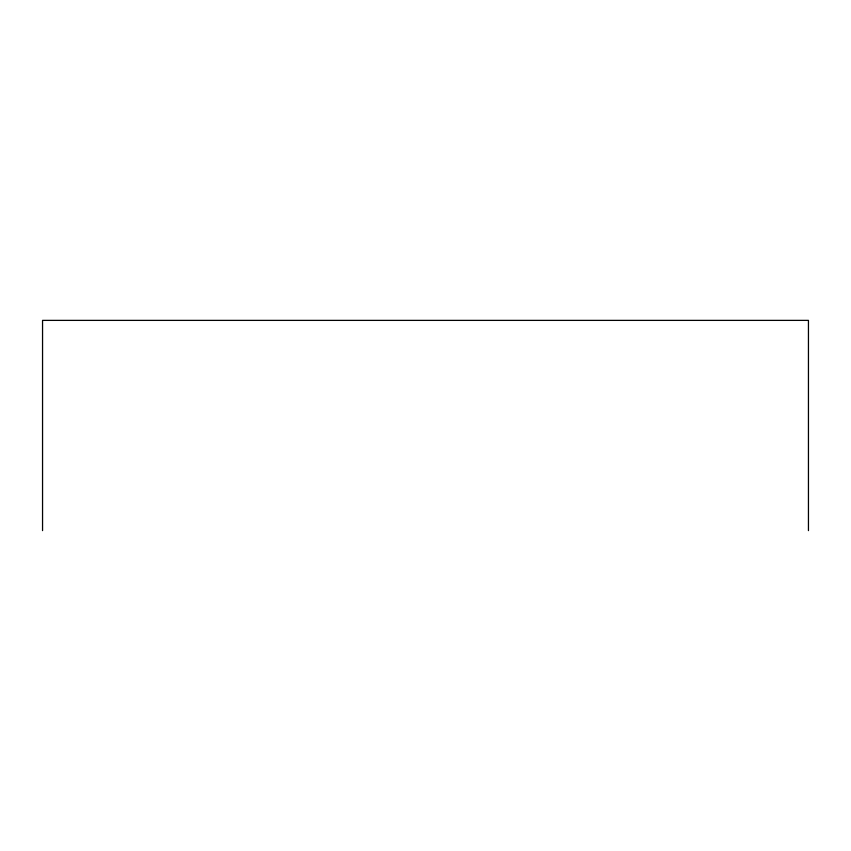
<?xml version="1.0" encoding="UTF-8"?>
<svg xmlns="http://www.w3.org/2000/svg" width="851" height="851" viewBox="0 0 851 851"><rect width="100%" height="100%" fill="white"/><g stroke="black" fill="none" stroke-linecap="round" stroke-linejoin="round"><path stroke-width="1.28" d="M808.45 530.62L808.45 320.38L42.55 320.38L42.55 530.62"/></g></svg>
